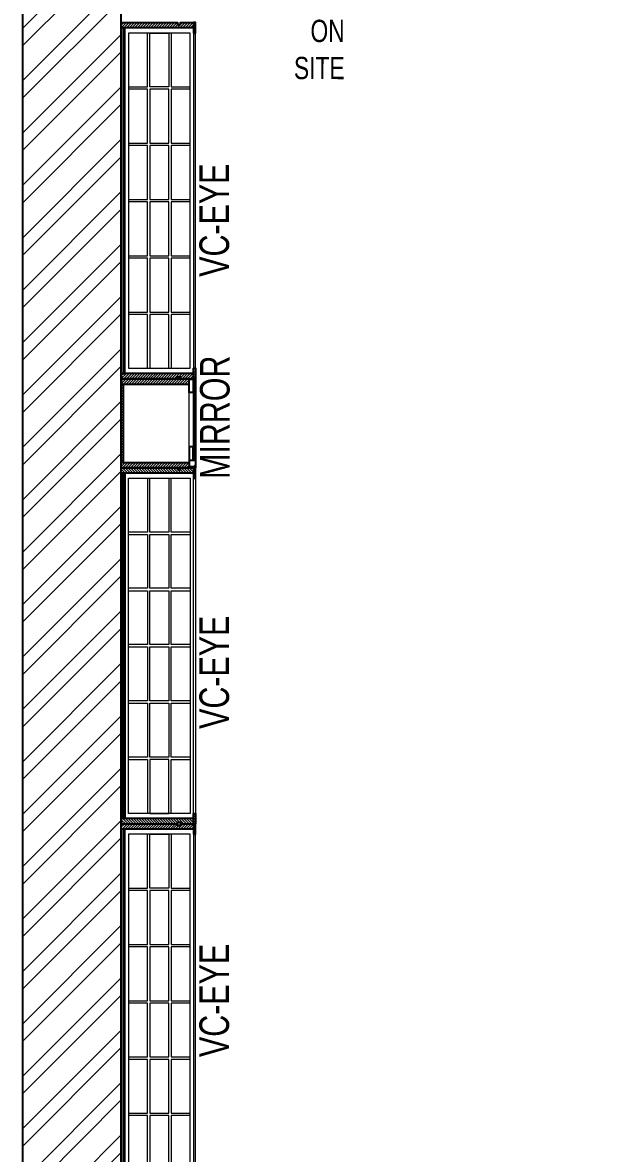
# Model space of a CAD drawing. Header units: feet. Extents: x 3148329 to 3155267, y -6063083 to -6048453.
# Drawn here: x 3148329 to 3150298, y -6056108 to -6052297 of the extents above; entities that cross this region are included whole.
import ezdxf
from ezdxf import colors
from ezdxf.entities.mleader import LeaderData, LeaderLine
from ezdxf.math import Vec2, Vec3

# ---------------------------------------------------------------- set-up
doc = ezdxf.new("R2010")
doc.units = ezdxf.units.FT
doc.header["$LTSCALE"] = 33
doc.header["$MEASUREMENT"] = 0
doc.layers.add('A-WALL', color=1, linetype='Continuous')
for name, color, linetype, lineweight in [('LENS-DIM', 252, 'Continuous', 5), ('LENS-TEXT', 31, 'Continuous', 5), ('LENS_TEXT', 31, 'Continuous', 5), ('LK-FF&E WALL', 1, 'Continuous', 9), ('LN-ELEVATION-1', 81, 'Continuous', 25), ('LN-ELEVATION-2', 103, 'Continuous', 20), ('LN-ELEVATION-3', 125, 'Continuous', 18), ('LN-ELEVATION-4', 145, 'Continuous', 13), ('LN-HATCH', 251, 'Continuous', 0), ('PLANO-TXT', 252, 'Continuous', 5)]:
    doc.layers.add(name, color=color, linetype=linetype, lineweight=lineweight)
doc.styles.add('LK TXT', font='GILC____.TTF', dxfattribs={"height": 100})
doc.styles.get("Standard").update_dxf_attribs({"font": 'GILC____.TTF'})
pattern_1 = [(45, (7858054.083674966, 3504049.203216764), (-4.490128060534575, 4.490128060534575), [])]

# ---------------------------------------------------------------- blocks, each defined once
blk = doc.blocks.new('VC HD 1200')
at = {"layer": 'LN-HATCH', "ltscale": 0.5}
h = blk.add_hatch(dxfattribs=at)
h.set_pattern_fill('ANSI31', color=256, scale=2)
h.set_pattern_definition([(45, (3760859.752907088, 1795248.935917533), (-4.490128060534575, 4.490128060534575), [])])
h.paths.add_polyline_path([(-1200, 250), (-1200, 60), (-1194, 60), (-1194, 50), (-1200, 50), (-1200, 6), (-1182, 6), (-1182, 250)])
h = blk.add_hatch(dxfattribs=at)
h.set_pattern_fill('ANSI31', color=256, scale=2)
h.set_pattern_definition(pattern_1)
h.paths.add_polyline_path([(0, 250), (0, 60), (-6, 60), (-6, 50), (0, 50), (0, 6), (-18, 6), (-18, 250)])
h = blk.add_hatch(dxfattribs=at)
h.set_pattern_fill('ANSI31', color=256, scale=2)
h.set_pattern_definition([(45, (7858047.083674965, 3504049.203216764), (-4.490128060534575, 4.490128060534575), [])])
h.paths.add_polyline_path([(-1165, 6), (-1165, 0), (-1200, 0), (-1200, 6)])
h = blk.add_hatch(dxfattribs=at)
h.set_pattern_fill('ANSI31', color=256, scale=2)
h.set_pattern_definition(pattern_1)
h.paths.add_polyline_path([(-28, 6), (-28, 0), (0, 0), (0, 6)])
at = {"layer": 'LN-ELEVATION-1', "ltscale": 0.5}
for points in [[(-1200, 250), (-1200, 60), (-1194, 60), (-1194, 50), (-1200, 50), (-1200, 6), (-1182, 6), (-1182, 250)], [(-18, 238), (-1182, 238), (-1182, 244), (-18, 244)], [(0, 250), (0, 60), (-6, 60), (-6, 50), (0, 50), (0, 6), (-18, 6), (-18, 250)], [(-1165, 6), (-1165, 0), (-1200, 0), (-1200, 6)], [(-35, 6), (-35, 0), (0, 0), (0, 6)]]:
    blk.add_lwpolyline(points, close=True, dxfattribs=at)
at = {"layer": 'LN-ELEVATION-3', "ltscale": 0.5}
for p, q in [((-1182, 250), (-18, 250)), ((-1165, 6), (-35, 6)), ((-35, 0), (-1165, 0))]:
    blk.add_line(p, q, dxfattribs=at)
for points in [[(-1165.000000000465, 226), (-35, 226), (-35, 18), (-1165.000000000465, 18)], [(-1165.000000000465, 226), (-983.3333333334886, 226), (-983.3333333334886, 162), (-1165.000000000465, 162)], [(-975.3333333334886, 226), (-793.6666666665112, 226), (-793.6666666665112, 162), (-975.3333333334886, 162)], [(-785.6666666665112, 226), (-603.9999999995342, 226), (-603.9999999995342, 162), (-785.6666666665112, 162)], [(-595.9999999995342, 226), (-414.3333333325572, 226), (-414.3333333325572, 162), (-595.9999999995342, 162)], [(-406.3333333325572, 226), (-224.6666666655801, 226), (-224.6666666655801, 162), (-406.3333333325572, 162)], [(-216.6666666655801, 226), (-34.99999999860302, 226), (-34.99999999860302, 162), (-216.6666666655801, 162)], [(-1165.000000000465, 90), (-983.3333333334886, 90), (-983.3333333334886, 154), (-1165.000000000465, 154)], [(-975.3333333334886, 154), (-793.6666666665112, 154), (-793.6666666665112, 90), (-975.3333333334886, 90)], [(-785.6666666665112, 154), (-603.9999999995342, 154), (-603.9999999995342, 90), (-785.6666666665112, 90)], [(-595.9999999995342, 154), (-414.3333333325572, 154), (-414.3333333325572, 90), (-595.9999999995342, 90)], [(-406.3333333325572, 154), (-224.6666666655801, 154), (-224.6666666655801, 90), (-406.3333333325572, 90)], [(-216.6666666655801, 154), (-34.99999999860302, 154), (-34.99999999860302, 90), (-216.6666666655801, 90)], [(-1165.000000000465, 82), (-983.3333333334886, 82), (-983.3333333334886, 18), (-1165.000000000465, 18)], [(-975.3333333334886, 82), (-793.6666666665112, 82), (-793.6666666665112, 18), (-975.3333333334886, 18)], [(-785.6666666665112, 82), (-603.9999999995342, 82), (-603.9999999995342, 18), (-785.6666666665112, 18)], [(-595.9999999995342, 82), (-414.3333333325572, 82), (-414.3333333325572, 18), (-595.9999999995342, 18)], [(-406.3333333325572, 82), (-224.6666666655801, 82), (-224.6666666655801, 18), (-406.3333333325572, 18)], [(-216.6666666655801, 82), (-34.99999999860302, 82), (-34.99999999860302, 18), (-216.6666666655801, 18)]]:
    blk.add_lwpolyline(points, close=True, dxfattribs=at)
blk = doc.blocks.new('MIRROR')
at = {"layer": 'LN-HATCH', "ltscale": 0.5}
h = blk.add_hatch(dxfattribs=at)
h.set_pattern_fill('ANSI31', color=256, scale=2)
h.set_pattern_definition([(45, (4060433.741624544, 1708720.786904081), (-4.490128060534575, 4.490128060534575), [])])
h.paths.add_polyline_path([(212.944788963403, 101.3407590774622), (230.944788963403, 101.3407590774622), (230.944788963403, -127.6592409225377), (212.944788963403, -127.6592409225377)])
h.paths.add_polyline_path([(230.944788963403, 95.34075907746227), (494.9447889634027, 95.34075907746227), (494.9447889634027, 101.3407590774622), (230.944788963403, 101.3407590774622)])
h.paths.add_polyline_path([(512.9447889634027, 101.3407590774622), (494.9447889634027, 101.3407590774622), (494.9447889634027, -127.6592409225377), (512.9447889634027, -127.6592409225377)])
at = {"layer": 'Defpoints'}
blk.add_lwpolyline([(512.9447889634027, 101.3407590774622), (212.944788963403, 101.3407590774622), (212.944788963403, -148.6592409225377), (512.9447889634027, -148.6592409225377)], close=True, dxfattribs=at)
at = {"layer": 'LN-ELEVATION-1'}
for points in [[(212.944788963403, 101.3407590774622), (230.944788963403, 101.3407590774622), (230.944788963403, -127.6592409225377), (212.944788963403, -127.6592409225377)], [(230.944788963403, 95.34075907746227), (494.9447889634027, 95.34075907746227), (494.9447889634027, 101.3407590774622), (230.944788963403, 101.3407590774622)], [(512.9447889634027, 101.3407590774622), (494.9447889634027, 101.3407590774622), (494.9447889634027, -127.6592409225377), (512.9447889634027, -127.6592409225377)], [(259.944788963403, -141.6592409225377), (259.944788963403, -127.6592409225377), (214.944788963403, -127.6592409225377), (214.944788963403, -148.6592409225377), (223.944788963403, -148.6592409225377), (223.944788963403, -147.1592409225377), (216.444788963403, -147.1592409225377), (216.444788963403, -141.6592409225377)], [(442.944788963403, -141.6592409225377), (442.944788963403, -127.6592409225377), (487.9447889634028, -127.6592409225377), (487.9447889634028, -148.6592409225377), (478.9447889634026, -148.6592409225377), (478.9447889634026, -147.1592409225377), (486.4447889634027, -147.1592409225377), (486.4447889634027, -141.6592409225377)], [(504.944788963403, -148.6592409225377), (504.944788963403, -147.1592409225377), (509.444788963403, -147.1592409225377), (509.444788963403, -129.1592409225377), (487.9447889634028, -129.1592409225377), (487.9447889634028, -127.6592409225377), (510.9447889634028, -127.6592409225377), (510.9447889634028, -148.6592409225377)]]:
    blk.add_lwpolyline(points, close=True, dxfattribs=at)
at = {"layer": 'LN-ELEVATION-2', "color": 4, "lineweight": 0}
blk.add_lwpolyline([(216.444788963403, -141.6592409225377), (486.4447889634027, -141.6592409225377), (486.4447889634027, -147.1592409225377), (216.444788963403, -147.1592409225377)], close=True, dxfattribs=at)
at = {"layer": 'LN-ELEVATION-2'}
blk.add_lwpolyline([(259.944788963403, -141.6592409225377), (442.944788963403, -141.6592409225377), (442.944788963403, -127.6592409225377), (259.944788963403, -127.6592409225377)], close=True, dxfattribs=at)
at = {"layer": 'LN-ELEVATION-4', "ltscale": 0.5}
blk.add_line((478.9447889634026, -148.6592409225377), (223.944788963403, -148.6592409225377), dxfattribs=at)
blk = doc.blocks.new('A$C833728e1')
at = {"layer": 'LN-HATCH'}
h = blk.add_hatch(dxfattribs=at)
h.set_pattern_fill('ANSI32', color=256, scale=333, angle=180)
h.set_pattern_definition([(225, (-6260930.089527684, 5280203.047569703), (88.29995930067012, -88.29995930067015), []), (225, (-6260988.95616712, 5280203.047569703), (88.29995930067012, -88.29995930067015), [])])
h.paths.add_polyline_path([(451.8375043282285, 5375.317361555062), (-2898.605064523406, 5375.317361555062), (-2898.605064523406, -6793.621403028257), (-2178.784073029645, -6793.621403028257), (-2178.784073029645, -6677.290843353607), (-2565.710856786929, -6677.290843353607), (-2565.710856786929, 467.9687234135344), (-2565.710856786929, 2676.502928791568), (-2565.710856786929, 2789.756386074238), (-2580.419116056524, 2789.756386074238), (-2580.419116056524, 5090.091657181271), (451.8375043282285, 5090.091657181271)])
at = {"layer": 'A-WALL'}
for p, q in [((-2898.605064523406, 5375.317361555062), (-2898.605064523406, -6793.621403028257)), ((-2565.710856786929, 467.9687234135344), (-2565.710856786929, 2676.502928791568)), ((-2565.710856786929, -6677.290843353607), (-2565.710856786929, 467.9687234135344))]:
    blk.add_line(p, q, dxfattribs=at)

msp = doc.modelspace()

# ---------------------------------------------------------------- block references
at = {"layer": 'LENS-DIM', "color": 2}
msp.add_blockref('A$C833728e1', (3151227.120974207, -6053828.823898745), dxfattribs=at)
at = {"layer": 'LK-FF&E WALL', "xscale": -1, "rotation": 90}
for name, p in [('VC HD 1200', (3148911.41011742, -6053497.118417829)), ('MIRROR', (3148762.750876498, -6053284.173628865)), ('VC HD 1200', (3148911.41011742, -6056197.118417828))]:
    msp.add_blockref(name, p, dxfattribs=at)
at = {"layer": 'LK-FF&E WALL', "rotation": 90.00000000000003}
msp.add_blockref('VC HD 1200', (3148911.41011742, -6053797.118417828), dxfattribs=at)

# ---------------------------------------------------------------- texts
at = {"layer": 'LENS_TEXT', "linetype": 'Continuous', "ltscale": 3, "insert": (3148977.57945635, -6053627.055116124), "char_height": 100, "width": 324.4738372093023, "attachment_point": 5, "rotation": 90.00000000000003, "style": 'LK TXT'}
msp.add_mtext('{\\C7;MIRROR}', dxfattribs=at)
at = {"layer": 'PLANO-TXT', "linetype": 'Continuous', "ltscale": 3, "char_height": 100, "width": 244.6773255813953, "attachment_point": 5, "style": 'LK TXT'}
for insert, rotation in [((3148975.742309715, -6052962.850505732), 89.99999999999993), ((3148975.742309715, -6054486.330630702), 90.00000000000007), ((3148975.742309715, -6055592.222158968), 90.00000000000007)]:
    msp.add_mtext('\\pt0;VC-EYE', dxfattribs=dict(at, insert=insert, rotation=rotation))

# ---------------------------------------------------------------- leaders
at = {"layer": 'LENS-TEXT', "color": 0, "linetype": 'Continuous', "ltscale": 3}
ml = msp.add_multileader_mtext('Standard', dxfattribs=at)
ml.set_content('\\pxqr,t3;{\\C0;MIRROR ON SITE}', color=1)
ml.set_leader_properties(color=256, linetype='ByLayer', lineweight=-1)
ml.build(insert=Vec2(0, 0))
ml.multileader.update_dxf_attribs({"leader_type": 2, "dogleg_length": 0.36, "arrow_head_size": 50})
ctx = ml.context
ctx.base_point, ctx.char_height, ctx.arrow_head_size, ctx.landing_gap_size, ctx.plane_origin, ctx.plane_x_axis, ctx.plane_y_axis = Vec3(3149125.477019667, -6052200.335986165, 1804.966150034001), 75, 50, 0.09, Vec3(3155622.120633789, -6054010.823327371, 1804.966150034001), Vec3(0.9999993982722358, -0.0010970210418018), Vec3(0.0010970210418018, 0.9999993982722358)
notes = []
notes.append((ctx, [(1, (1, 1, 0), (3149125.117019884, -6052200.335591238, 1804.966150034001), (0.9999993982722358, -0.0010970210418018), 0.3600000000000003, [(1, [(3148911.41011742, -6052092.925329697, 1804.966150034001)], 0, [])])]))
ctx.mtext.insert, ctx.mtext.text_direction, ctx.mtext.rotation, ctx.mtext.width, ctx.mtext.flow_direction = Vec3(3149125.608696048, -6052162.345555432, 1804.966150034001), Vec3(0.9999993982722358, -0.0010970210418018), 6.282088285917748, 289.5442082885826, 5
for ctx, leaders in notes:
    for number, flags, end, landing, length, lines in leaders:
        leader = LeaderData()
        leader.index, (leader.has_last_leader_line, leader.has_dogleg_vector, leader.attachment_direction) = number, flags
        leader.last_leader_point, leader.dogleg_vector, leader.dogleg_length = Vec3(end), Vec3(landing), length
        for number, points, colour, breaks in lines:
            line = LeaderLine()
            line.index, line.vertices, line.color, line.breaks = number, Vec3.list(points), colors.encode_raw_color(colour), breaks
            leader.lines.append(line)
        ctx.leaders.append(leader)

doc.saveas('drawing.dxf')
